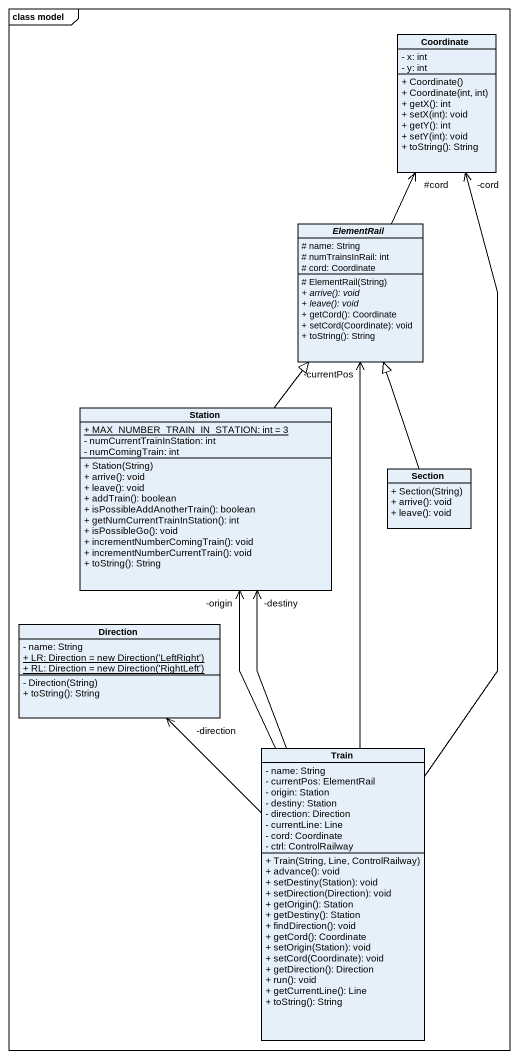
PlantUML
@startuml
mainframe class model
hide circle
hide empty members
skinparam classAttributeIconSize 0
class Coordinate {
  - x: int
  - y: int
  + Coordinate()
  + Coordinate(int, int)
  + getX(): int
  + setX(int): void
  + getY(): int
  + setY(int): void
  + toString(): String
}
abstract class ElementRail {
  # name: String
  # numTrainsInRail: int
  # cord: Coordinate
  # ElementRail(String)
  {abstract} + arrive(): void
  {abstract} + leave(): void
  + getCord(): Coordinate
  + setCord(Coordinate): void
  + toString(): String
}
class Station {
  {static} + MAX_NUMBER_TRAIN_IN_STATION: int = 3
  - numCurrentTrainInStation: int
  - numComingTrain: int
  + Station(String)
  + arrive(): void
  + leave(): void
  + addTrain(): boolean
  + isPossibleAddAnotherTrain(): boolean
  + getNumCurrentTrainInStation(): int
  + isPossibleGo(): void
  + incrementNumberComingTrain(): void
  + incrementNumberCurrentTrain(): void
  + toString(): String
}
class Section {
  + Section(String)
  + arrive(): void
  + leave(): void
}
class Direction {
  - name: String
  {static} {field} + LR: Direction = new Direction('LeftRight')
  {static} {field} + RL: Direction = new Direction('RightLeft')
  - Direction(String)
  + toString(): String
}
class Train {
  - name: String
  - currentPos: ElementRail
  - origin: Station
  - destiny: Station
  - direction: Direction
  - currentLine: Line
  - cord: Coordinate
  - ctrl: ControlRailway
  + Train(String, Line, ControlRailway)
  + advance(): void
  + setDestiny(Station): void
  + setDirection(Direction): void
  + getOrigin(): Station
  + getDestiny(): Station
  + findDirection(): void
  + getCord(): Coordinate
  + setOrigin(Station): void
  + setCord(Coordinate): void
  + getDirection(): Direction
  + run(): void
  + getCurrentLine(): Line
  + toString(): String
}
ElementRail -up-> "#cord" Coordinate
Station -up-|> ElementRail
Section -up-|> ElementRail
Train -up-> "-cord" Coordinate
Train -up-> "-currentPos" ElementRail
Train -up-> "-destiny" Station
Train -up-> "-origin" Station
Train -up-> "-direction" Direction
@enduml
